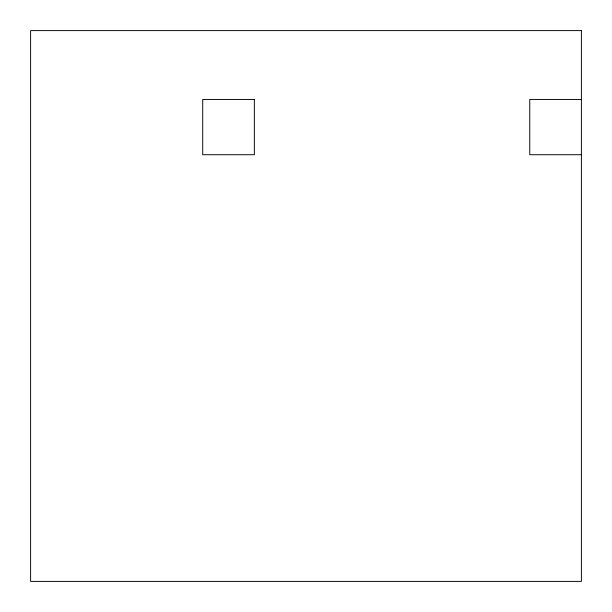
<?xml version="1.0" encoding="UTF-8"?>
<svg xmlns="http://www.w3.org/2000/svg" width="612" height="612" viewBox="0 0 612 612"><rect width="100%" height="100%" fill="white"/><g stroke="black" fill="none" stroke-linecap="round" stroke-linejoin="round"><path stroke-width="0.92" d="M581.4 99.45L529.755 99.45L529.755 154.714L581.4 154.714M581.4 30.6L30.6 30.6L30.6 581.4L581.4 581.4L581.4 30.6M254.355 99.45L202.71 99.45L202.71 154.714L254.355 154.714L254.355 99.45"/></g></svg>
